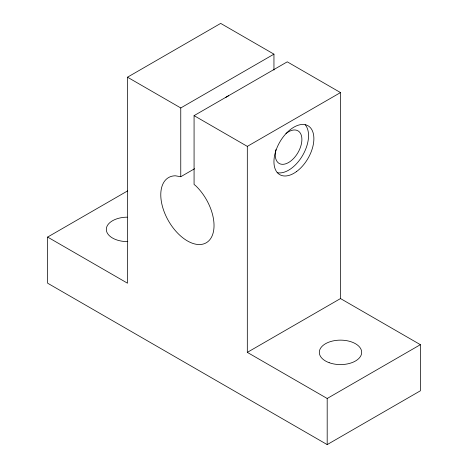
<?xml version="1.0" encoding="UTF-8"?>
<svg xmlns="http://www.w3.org/2000/svg" width="468" height="468" viewBox="0 0 468 468"><rect width="100%" height="100%" fill="white"/><g stroke="black" fill="none" stroke-linecap="round" stroke-linejoin="round"><path stroke-width="0.7" d="M340.505 298.566L340.505 92.576L247.315 146.379L247.315 352.369L340.505 298.566L420.381 344.682L420.381 390.798L327.19 444.6L47.619 283.193L47.619 237.077L127.495 283.193L127.495 77.202L220.685 23.4L273.95 54.153L273.95 70.077M127.495 77.202L180.759 107.956L273.95 54.153M194.612 168.726L180.759 176.723L175.371 175.798A37.656 21.739 60 0 0 167.579 219.246A37.656 21.739 60 0 0 209.705 239.85A37.656 21.739 60 0 0 195.688 185.737L194.074 184.456L194.074 115.637L287.264 61.834L340.505 92.576M47.619 237.077L127.588 190.909M247.315 352.369L327.19 398.484L420.381 344.682M194.074 115.637L247.315 146.379M327.19 398.484L327.19 444.6M180.759 107.956L180.759 176.723M127.811 241.617A21.183 12.226 0 0 1 106.318 229.572A21.183 12.226 0 0 1 127.185 217.164M225.629 97.549A18.825 10.869 -60 0 1 228.53 95.805M285.942 133.602A18.825 10.869 -60 0 1 301.889 139.078A18.825 10.869 -60 0 1 286.603 163.49A18.825 10.869 -60 0 1 275.962 149.538M305.189 124.757A28.238 16.304 -60 0 1 302.562 155.546A28.238 16.304 -60 0 1 277.161 172.657M329.18 362.7A21.183 12.226 0 0 0 361.665 352.86A21.183 12.226 0 0 0 330.665 341.535A21.183 12.226 0 0 0 329.18 362.7M296.683 171.452A28.238 16.304 -60 0 0 309.646 126.939A28.238 16.304 -60 0 0 275.395 152.27A28.238 16.304 -60 0 0 296.683 171.452"/></g></svg>
